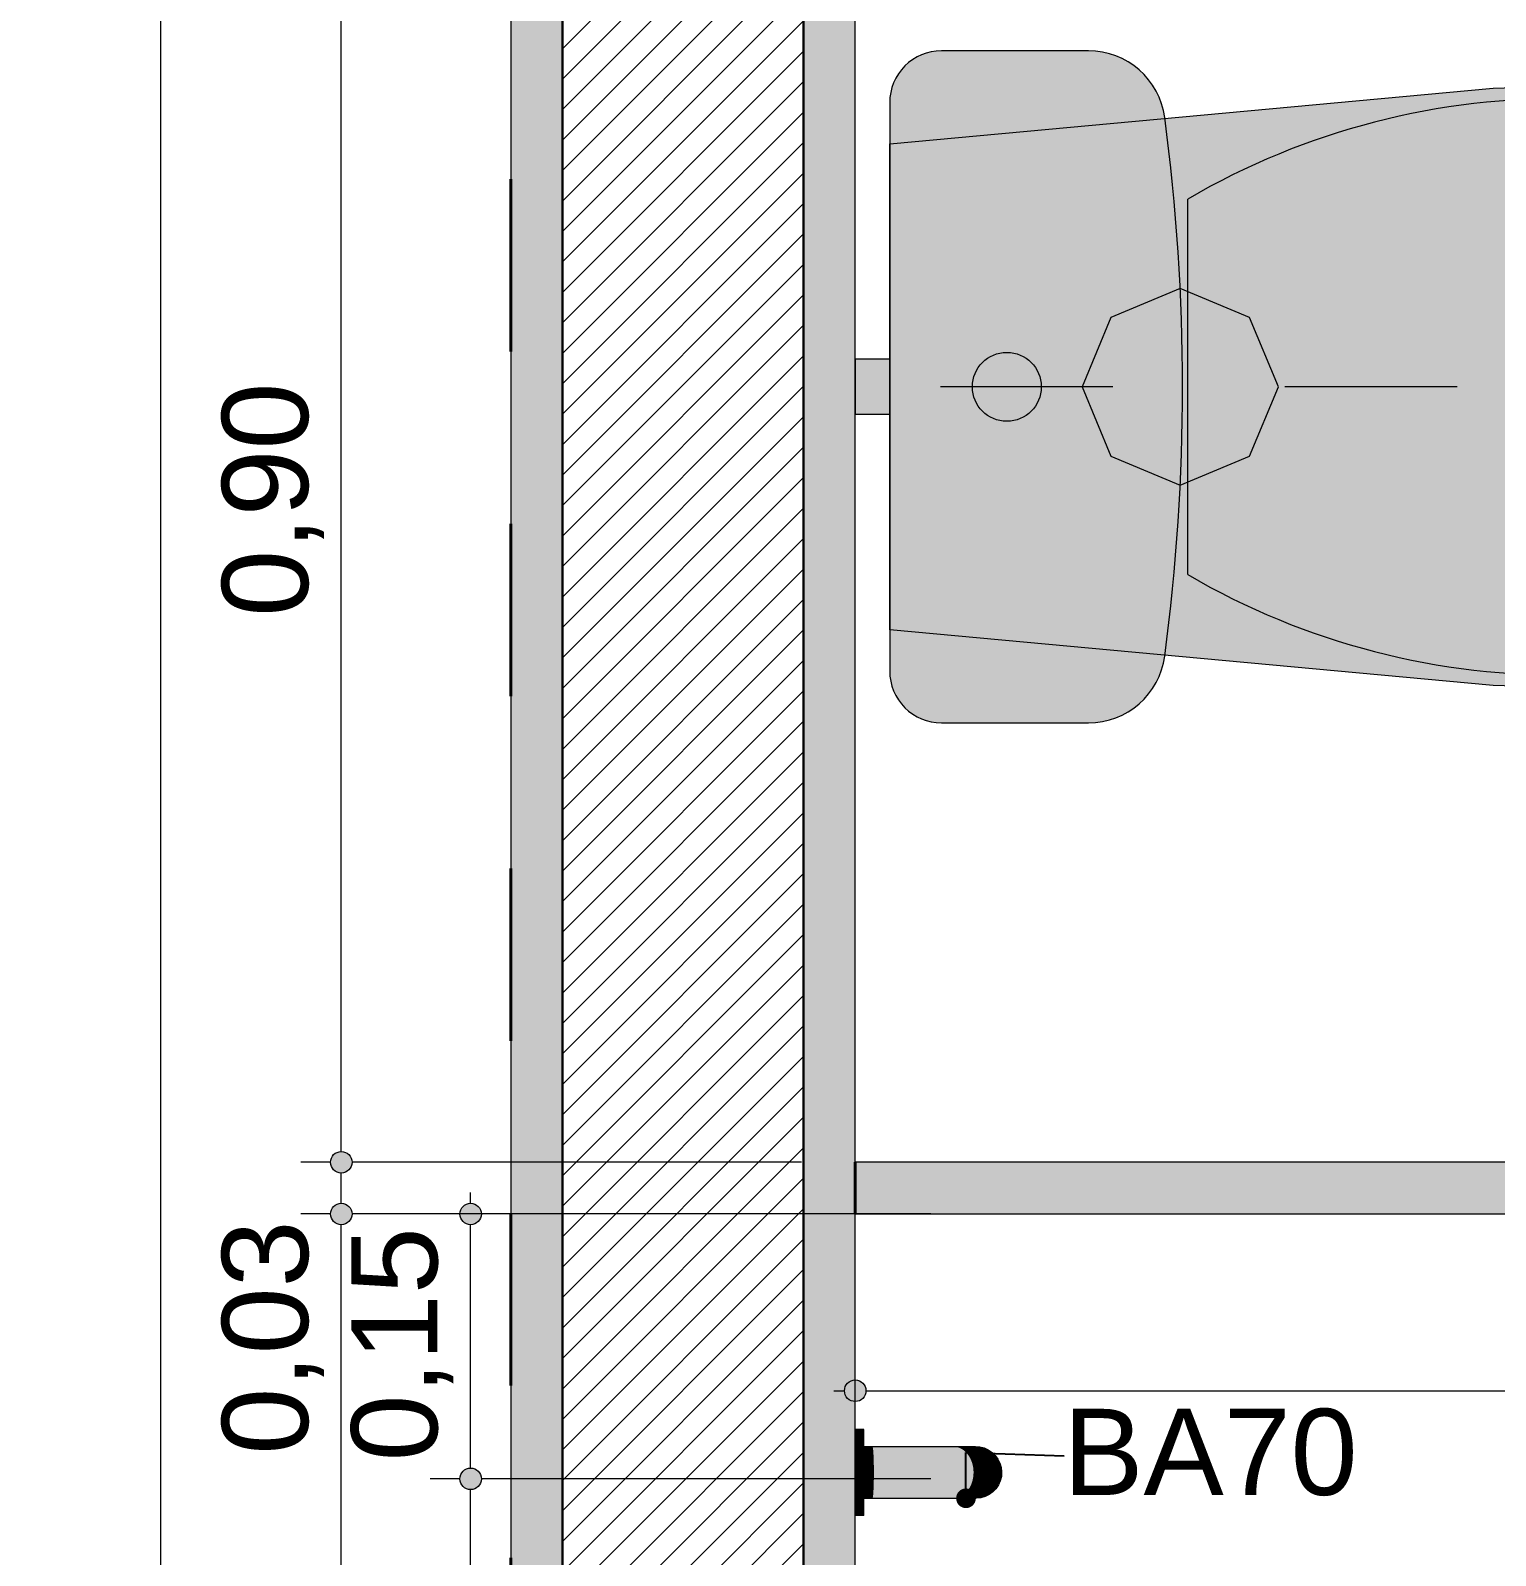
# Model space of a CAD drawing. Header units: metres. Extents: x -1.8 to 75.3, y -2 to 2.8.
# Drawn here: x 20.916 to 21.767, y -0.926 to -0.041 of the extents above; entities that cross this region are included whole.
import ezdxf

# ---------------------------------------------------------------- set-up
doc = ezdxf.new("R2010")
doc.units = ezdxf.units.M
doc.header["$MEASUREMENT"] = 0
doc.linetypes.add('Dashed', pattern=[0.035, 0.0225, -0.0125])
for name, color, linetype, lineweight in [('0_Caneta_No__1', 7, 'Continuous', 40), ('NOTAS-DETALHAMENTO.EXEC_Caneta_No__1', 7, 'Continuous', 40), ('NOTAS-DETALHAMENTO.EXEC_Caneta_No__241', 7, 'Continuous', 13), ('PAREDE CONSTRUIR_Caneta_No__241', 7, 'Continuous', 13), ('PAREDE CONSTRUIR_Caneta_No__3', 7, 'Continuous', 30), ('PAREDE CONSTRUIR_Caneta_No__91', 255, 'Continuous', 0), ('PAREDE.ARQ_Caneta_No__1', 7, 'Continuous', 40), ('PAREDE.ARQ_Caneta_No__241', 7, 'Continuous', 13)]:
    doc.layers.add(name, color=color, linetype=linetype, lineweight=lineweight)
for name, color, linetype, lineweight, true_color in [('0_Caneta_No__25', 7, 'Continuous', 13, 0x982312), ('EIXO HIDRÁULICO - Executivo.EXEC_Caneta_No__167', 7, 'Continuous', 0, 0x0035d5), ('LOUCAS-METAIS.ARQ_Caneta_No__13', 7, 'Continuous', 0, 0xaaaaaa), ('LOUCAS-METAIS.ARQ_Caneta_No__18', 7, 'Continuous', 0, 0xdfdfdf), ('LOUCAS-METAIS.ARQ_Caneta_No__96', 7, 'Continuous', 0, 0xb6b6b6), ('PAREDE.ARQ_Caneta_No__97', 7, 'Continuous', 13, 0x6b6b6b)]:
    doc.layers.add(name, color=color, linetype=linetype, lineweight=lineweight, true_color=true_color)
doc.styles.add('GENERATED_STYLE_1', font='arial.ttf')
doc.dimstyles.new('GENERATED_STYLE__2', dxfattribs={"dimtxt": 0.05, "dimasz": 0.02375, "dimexe": 0.18, "dimexo": 0.267183, "dimgap": 0, "dimtad": 1, "dimzin": 0, "dimdsep": 46, "dimtxsty": 'GENERATED_STYLE_1', "dimblk": 'ARROWHEAD_11', "dimblk1": 'ARROWHEAD_11', "dimblk2": 'ARROWHEAD_11', "dimcen": 0.09, "dimclrd": 256, "dimclre": 256, "dimclrt": 256, "dimadec": 0, "dimazin": 0, "dimtfac": 1, "dimtdec": 4, "dimtmove": 0, "dimatfit": 3, "dimfxl": 0, "dimtolj": 1, "dimtzin": 0, "dimarcsym": 0})
doc.dimstyles.new('GENERATED_STYLE__3', dxfattribs={"dimtxt": 0.05, "dimasz": 0.02375, "dimexe": 0.18, "dimexo": 0.267183, "dimgap": 0, "dimtad": 1, "dimtih": 1, "dimtoh": 1, "dimzin": 0, "dimdsep": 46, "dimtxsty": 'GENERATED_STYLE_1', "dimblk": 'ARROWHEAD_11', "dimblk1": 'ARROWHEAD_11', "dimblk2": 'ARROWHEAD_11', "dimcen": 0.09, "dimclrd": 256, "dimclre": 256, "dimclrt": 256, "dimadec": 0, "dimazin": 0, "dimtfac": 1, "dimtdec": 4, "dimtmove": 0, "dimatfit": 3, "dimfxl": 0, "dimtolj": 1, "dimtzin": 0, "dimarcsym": 0})
doc.dimstyles.new('GENERATED_STYLE__4', dxfattribs={"dimtxt": 0.18, "dimasz": 0.0228, "dimexe": 0.18, "dimexo": 0.0625, "dimgap": 0, "dimtad": 0, "dimtih": 1, "dimtoh": 1, "dimdec": 4, "dimzin": 0, "dimdsep": 46, "dimcen": 0.09, "dimadec": 0, "dimazin": 0, "dimtfac": 1, "dimtdec": 4, "dimtmove": 0, "dimatfit": 3, "dimldrblk": 'ARROWHEAD_11', "dimfxl": 0, "dimtolj": 1, "dimtzin": 0, "dimarcsym": 0})

# ---------------------------------------------------------------- blocks, each defined once
blk = doc.blocks.new('*D101', base_point=(22.77008, 0.22054))
at = {"layer": '0_Caneta_No__25', "linetype": 'Continuous', "lineweight": 13, "true_color": 0x982312}
for points in [[(21.09046, -0.72792), (21.09093, -0.73031), (21.09229, -0.73234), (21.09431, -0.7337), (21.09671, -0.73417), (21.0991, -0.7337), (21.10112, -0.73234), (21.10248, -0.73031), (21.10296, -0.72792), (21.10248, -0.72553), (21.10112, -0.7235), (21.0991, -0.72215), (21.09671, -0.72167), (21.09431, -0.72215), (21.09229, -0.7235), (21.09093, -0.72553)], [(21.09046, -1.63149), (21.09093, -1.63389), (21.09229, -1.63591), (21.09431, -1.63727), (21.09671, -1.63774), (21.0991, -1.63727), (21.10112, -1.63591), (21.10248, -1.63389), (21.10296, -1.63149), (21.10248, -1.6291), (21.10112, -1.62707), (21.0991, -1.62572), (21.09671, -1.62524), (21.09431, -1.62572), (21.09229, -1.62707), (21.09093, -1.6291)]]:
    blk.add_hatch(color=24, dxfattribs=at).paths.add_polyline_path(points)
at = {"layer": '0_Caneta_No__25', "color": 24, "linetype": 'Continuous', "lineweight": 13, "true_color": 0x982312}
for p, q in [((21.09046, -0.72792), (21.07327, -0.72792)), ((21.09671, -1.62524), (21.09671, -0.73417)), ((21.36389, -0.72792), (21.10296, -0.72792)), ((21.09046, -1.63149), (21.07327, -1.63149)), ((21.36389, -1.63149), (21.10296, -1.63149)), ((21.09671, -1.64399), (21.09671, -1.63774))]:
    blk.add_line(p, q, dxfattribs=at)
for centre in [(21.09671, -0.72792), (21.09671, -1.63149)]:
    blk.add_circle(centre, 0.00625, dxfattribs=at)
at = {"layer": '0_Caneta_No__25', "color": 24, "lineweight": 13, "true_color": 0x982312, "char_height": 0.05, "attachment_point": 7, "rotation": 90, "style": 'GENERATED_STYLE_1'}
for s, insert in [('\\A1;{\\pql;\\fArial|b0|i0|c0|p0;\\W1.000000;0,03}', (21.08671, -0.86763)), ('\\A1;{\\pql;\\fArial|b0|i0|c0|p0;\\W1.000000;0,90}', (21.08671, -1.31317))]:
    blk.add_mtext(s, dxfattribs=dict(at, insert=insert))
blk = doc.blocks.new('ARROWHEAD_11')
at = {"color": 0, "linetype": 'Continuous', "lineweight": 0}
blk.add_line((0, 0), (-1, 0), dxfattribs=at)
at = {"color": 0, "linetype": 'Continuous', "lineweight": 0, "const_width": 0.25, "flags": 128}
blk.add_lwpolyline([(-0.125, 0, 1), (0.125, 0, 1)], format="xyb", close=True, dxfattribs=at)
blk = doc.blocks.new('*D102', base_point=(22.77008, 0.22054))
at = {"layer": '0_Caneta_No__25', "linetype": 'Continuous', "lineweight": 13, "true_color": 0x982312}
for points in [[(21.09046, -0.69792), (21.09093, -0.70031), (21.09229, -0.70234), (21.09431, -0.7037), (21.09671, -0.70417), (21.0991, -0.7037), (21.10112, -0.70234), (21.10248, -0.70031), (21.10296, -0.69792), (21.10248, -0.69553), (21.10112, -0.6935), (21.0991, -0.69215), (21.09671, -0.69167), (21.09431, -0.69215), (21.09229, -0.6935), (21.09093, -0.69553)], [(21.09046, -0.72792), (21.09093, -0.73031), (21.09229, -0.73234), (21.09431, -0.7337), (21.09671, -0.73417), (21.0991, -0.7337), (21.10112, -0.73234), (21.10248, -0.73031), (21.10296, -0.72792), (21.10248, -0.72553), (21.10112, -0.7235), (21.0991, -0.72215), (21.09671, -0.72167), (21.09431, -0.72215), (21.09229, -0.7235), (21.09093, -0.72553)]]:
    blk.add_hatch(color=24, dxfattribs=at).paths.add_polyline_path(points)
at = {"layer": '0_Caneta_No__25', "color": 24, "linetype": 'Continuous', "lineweight": 13, "true_color": 0x982312}
for p, q in [((21.09046, -0.69792), (21.07327, -0.69792)), ((21.36389, -0.69792), (21.10296, -0.69792)), ((21.09671, -0.72167), (21.09671, -0.70417)), ((21.09046, -0.72792), (21.07327, -0.72792)), ((21.36389, -0.72792), (21.10296, -0.72792))]:
    blk.add_line(p, q, dxfattribs=at)
for centre in [(21.09671, -0.69792), (21.09671, -0.72792)]:
    blk.add_circle(centre, 0.00625, dxfattribs=at)
blk = doc.blocks.new('*D103', base_point=(22.77008, 0.22054))
at = {"layer": '0_Caneta_No__25', "linetype": 'Continuous', "lineweight": 13, "true_color": 0x982312}
for points in [[(21.09046, 0.20208), (21.09093, 0.19969), (21.09229, 0.19766), (21.09431, 0.1963), (21.09671, 0.19583), (21.0991, 0.1963), (21.10112, 0.19766), (21.10248, 0.19969), (21.10296, 0.20208), (21.10248, 0.20447), (21.10112, 0.2065), (21.0991, 0.20785), (21.09671, 0.20833), (21.09431, 0.20785), (21.09229, 0.2065), (21.09093, 0.20447)], [(21.09046, -0.69792), (21.09093, -0.70031), (21.09229, -0.70234), (21.09431, -0.7037), (21.09671, -0.70417), (21.0991, -0.7037), (21.10112, -0.70234), (21.10248, -0.70031), (21.10296, -0.69792), (21.10248, -0.69553), (21.10112, -0.6935), (21.0991, -0.69215), (21.09671, -0.69167), (21.09431, -0.69215), (21.09229, -0.6935), (21.09093, -0.69553)]]:
    blk.add_hatch(color=24, dxfattribs=at).paths.add_polyline_path(points)
at = {"layer": '0_Caneta_No__25', "color": 24, "linetype": 'Continuous', "lineweight": 13, "true_color": 0x982312}
for p, q in [((21.09046, 0.20208), (21.07327, 0.20208)), ((21.09671, -0.69167), (21.09671, 0.19583)), ((21.36389, 0.20208), (21.10296, 0.20208)), ((21.09046, -0.69792), (21.07327, -0.69792)), ((21.36389, -0.69792), (21.10296, -0.69792))]:
    blk.add_line(p, q, dxfattribs=at)
for centre in [(21.09671, 0.20208), (21.09671, -0.69792)]:
    blk.add_circle(centre, 0.00625, dxfattribs=at)
at = {"layer": '0_Caneta_No__25', "color": 24, "lineweight": 13, "true_color": 0x982312, "char_height": 0.05, "attachment_point": 7, "rotation": 90, "style": 'GENERATED_STYLE_1'}
for s, insert in [('\\A1;{\\pql;\\fArial|b0|i0|c0|p0;\\W1.000000;0,03}', (21.08671, 0.06237)), ('\\A1;{\\pql;\\fArial|b0|i0|c0|p0;\\W1.000000;0,90}', (21.08671, -0.38138))]:
    blk.add_mtext(s, dxfattribs=dict(at, insert=insert))
blk = doc.blocks.new('*D108', base_point=(22.77008, 0.22054))
at = {"layer": '0_Caneta_No__25', "linetype": 'Continuous', "lineweight": 13, "true_color": 0x982312}
for points in [[(20.98567, 2.07257), (20.98614, 2.07017), (20.9875, 2.06815), (20.98953, 2.06679), (20.99192, 2.06632), (20.99431, 2.06679), (20.99634, 2.06815), (20.99769, 2.07017), (20.99817, 2.07257), (20.99769, 2.07496), (20.99634, 2.07699), (20.99431, 2.07834), (20.99192, 2.07882), (20.98953, 2.07834), (20.9875, 2.07699), (20.98614, 2.07496)], [(20.98567, -1.63149), (20.98614, -1.63389), (20.9875, -1.63591), (20.98953, -1.63727), (20.99192, -1.63774), (20.99431, -1.63727), (20.99634, -1.63591), (20.99769, -1.63389), (20.99817, -1.63149), (20.99769, -1.6291), (20.99634, -1.62707), (20.99431, -1.62572), (20.99192, -1.62524), (20.98953, -1.62572), (20.9875, -1.62707), (20.98614, -1.6291)]]:
    blk.add_hatch(color=24, dxfattribs=at).paths.add_polyline_path(points)
at = {"layer": '0_Caneta_No__25', "color": 24, "linetype": 'Continuous', "lineweight": 13, "true_color": 0x982312}
for p, q in [((20.99192, 2.07882), (20.99192, 2.08507)), ((20.98567, 2.07257), (20.96848, 2.07257)), ((21.2591, 2.07257), (20.99817, 2.07257)), ((20.99192, -1.62524), (20.99192, 2.06632)), ((20.98567, -1.63149), (20.96848, -1.63149)), ((21.2591, -1.63149), (20.99817, -1.63149)), ((20.99192, -1.64399), (20.99192, -1.63774))]:
    blk.add_line(p, q, dxfattribs=at)
for centre in [(20.99192, 2.07257), (20.99192, -1.63149)]:
    blk.add_circle(centre, 0.00625, dxfattribs=at)
at = {"layer": '0_Caneta_No__25', "color": 24, "lineweight": 13, "true_color": 0x982312, "insert": (20.98192, 0.15381), "char_height": 0.05, "attachment_point": 7, "rotation": 90, "style": 'GENERATED_STYLE_1'}
blk.add_mtext('\\A1;{\\pql;\\fArial|b0|i0|c0|p0;\\W1.000000;3,70}', dxfattribs=at)
blk = doc.blocks.new('*D117', base_point=(22.77008, 0.22054))
at = {"layer": '0_Caneta_No__25', "linetype": 'Continuous', "lineweight": 13, "true_color": 0x982312}
for points in [[(21.3888, -0.83053), (21.38928, -0.83292), (21.39063, -0.83495), (21.39266, -0.8363), (21.39505, -0.83678), (21.39744, -0.8363), (21.39947, -0.83495), (21.40082, -0.83292), (21.4013, -0.83053), (21.40082, -0.82814), (21.39947, -0.82611), (21.39744, -0.82475), (21.39505, -0.82428), (21.39266, -0.82475), (21.39063, -0.82611), (21.38928, -0.82814)], [(22.6388, -0.83053), (22.63928, -0.83292), (22.64063, -0.83495), (22.64266, -0.8363), (22.64505, -0.83678), (22.64744, -0.8363), (22.64947, -0.83495), (22.65082, -0.83292), (22.6513, -0.83053), (22.65082, -0.82814), (22.64947, -0.82611), (22.64744, -0.82475), (22.64505, -0.82428), (22.64266, -0.82475), (22.64063, -0.82611), (22.63928, -0.82814)]]:
    blk.add_hatch(color=24, dxfattribs=at).paths.add_polyline_path(points)
at = {"layer": '0_Caneta_No__25', "color": 24, "linetype": 'Continuous', "lineweight": 13, "true_color": 0x982312}
for p, q in [((21.39505, -0.82428), (21.39505, -0.56335)), ((22.64505, -0.82428), (22.64505, -0.56335)), ((21.38255, -0.83053), (21.3888, -0.83053)), ((21.4013, -0.83053), (22.6388, -0.83053)), ((22.6513, -0.83053), (22.65755, -0.83053)), ((21.39505, -0.85397), (21.39505, -0.83678)), ((22.64505, -0.85397), (22.64505, -0.83678))]:
    blk.add_line(p, q, dxfattribs=at)
for centre in [(21.39505, -0.83053), (22.64505, -0.83053)]:
    blk.add_circle(centre, 0.00625, dxfattribs=at)
at = {"layer": '0_Caneta_No__25', "color": 24, "lineweight": 13, "true_color": 0x982312, "insert": (21.95332, -0.82053), "char_height": 0.05, "attachment_point": 7, "style": 'GENERATED_STYLE_1'}
blk.add_mtext('\\A1;{\\pql;\\fArial|b0|i0|c0|p0;\\W1.000000;1,25}', dxfattribs=at)
blk = doc.blocks.new('*D119', base_point=(22.77008, 0.22054))
at = {"layer": '0_Caneta_No__25', "linetype": 'Continuous', "lineweight": 13, "true_color": 0x982312}
for points in [[(21.16554, -0.88165), (21.16602, -0.88404), (21.16737, -0.88607), (21.1694, -0.88742), (21.17179, -0.8879), (21.17418, -0.88742), (21.17621, -0.88607), (21.17757, -0.88404), (21.17804, -0.88165), (21.17757, -0.87926), (21.17621, -0.87723), (21.17418, -0.87587), (21.17179, -0.8754), (21.1694, -0.87587), (21.16737, -0.87723), (21.16602, -0.87926)], [(21.16554, -1.47766), (21.16602, -1.48005), (21.16737, -1.48208), (21.1694, -1.48343), (21.17179, -1.48391), (21.17418, -1.48343), (21.17621, -1.48208), (21.17757, -1.48005), (21.17804, -1.47766), (21.17757, -1.47527), (21.17621, -1.47324), (21.17418, -1.47189), (21.17179, -1.47141), (21.1694, -1.47189), (21.16737, -1.47324), (21.16602, -1.47527)]]:
    blk.add_hatch(color=24, dxfattribs=at).paths.add_polyline_path(points)
at = {"layer": '0_Caneta_No__25', "color": 24, "linetype": 'Continuous', "lineweight": 13, "true_color": 0x982312}
for p, q in [((21.16554, -0.88165), (21.14835, -0.88165)), ((21.43897, -0.88165), (21.17804, -0.88165)), ((21.17179, -1.47141), (21.17179, -0.8879)), ((21.16554, -1.47766), (21.14835, -1.47766)), ((21.43897, -1.47766), (21.17804, -1.47766))]:
    blk.add_line(p, q, dxfattribs=at)
for centre in [(21.17179, -0.88165), (21.17179, -1.47766)]:
    blk.add_circle(centre, 0.00625, dxfattribs=at)
at = {"layer": '0_Caneta_No__25', "color": 24, "lineweight": 13, "true_color": 0x982312, "insert": (21.16179, -1.24638), "char_height": 0.05, "attachment_point": 7, "rotation": 90, "style": 'GENERATED_STYLE_1'}
blk.add_mtext('\\A1;{\\pql;\\fArial|b0|i0|c0|p0;\\W1.000000;0,60}', dxfattribs=at)
blk = doc.blocks.new('*D120', base_point=(22.77008, 0.22054))
at = {"layer": '0_Caneta_No__25', "linetype": 'Continuous', "lineweight": 13, "true_color": 0x982312}
for points in [[(21.16554, -0.72792), (21.16602, -0.73031), (21.16737, -0.73234), (21.1694, -0.7337), (21.17179, -0.73417), (21.17418, -0.7337), (21.17621, -0.73234), (21.17757, -0.73031), (21.17804, -0.72792), (21.17757, -0.72553), (21.17621, -0.7235), (21.17418, -0.72215), (21.17179, -0.72167), (21.1694, -0.72215), (21.16737, -0.7235), (21.16602, -0.72553)], [(21.16554, -0.88165), (21.16602, -0.88404), (21.16737, -0.88607), (21.1694, -0.88742), (21.17179, -0.8879), (21.17418, -0.88742), (21.17621, -0.88607), (21.17757, -0.88404), (21.17804, -0.88165), (21.17757, -0.87926), (21.17621, -0.87723), (21.17418, -0.87587), (21.17179, -0.8754), (21.1694, -0.87587), (21.16737, -0.87723), (21.16602, -0.87926)]]:
    blk.add_hatch(color=24, dxfattribs=at).paths.add_polyline_path(points)
at = {"layer": '0_Caneta_No__25', "color": 24, "linetype": 'Continuous', "lineweight": 13, "true_color": 0x982312}
for p, q in [((21.17179, -0.72167), (21.17179, -0.71542)), ((21.16554, -0.72792), (21.14835, -0.72792)), ((21.17179, -0.8754), (21.17179, -0.73417)), ((21.43897, -0.72792), (21.17804, -0.72792)), ((21.16554, -0.88165), (21.14835, -0.88165)), ((21.43897, -0.88165), (21.17804, -0.88165))]:
    blk.add_line(p, q, dxfattribs=at)
for centre in [(21.17179, -0.72792), (21.17179, -0.88165)]:
    blk.add_circle(centre, 0.00625, dxfattribs=at)
at = {"layer": '0_Caneta_No__25', "color": 24, "lineweight": 13, "true_color": 0x982312, "insert": (21.16179, -0.87152), "char_height": 0.05, "attachment_point": 7, "rotation": 90, "style": 'GENERATED_STYLE_1'}
blk.add_mtext('\\A1;{\\pql;\\fArial|b0|i0|c0|p0;\\W1.000000;0,15}', dxfattribs=at)

msp = doc.modelspace()

# ---------------------------------------------------------------- hatches: boundary and pattern name
at = {"layer": 'LOUCAS-METAIS.ARQ_Caneta_No__18', "linetype": 'Continuous', "lineweight": 0, "true_color": 0xdfdfdf}
for points in [[(21.41505, -0.41292, 0.414214), (21.44505, -0.44292), (21.53042, -0.44292, 0.375967), (21.5747, -0.40415, 0.066259), (21.5747, -0.0917, 0.375967), (21.53043, -0.05292), (21.44505, -0.05292, 0.414214), (21.41505, -0.08292)], [(21.86848, -0.0785), (21.81713, -0.07301), (21.76544, -0.07458), (21.41505, -0.10695), (21.41505, -0.3889), (21.76543, -0.42127), (21.81713, -0.42284), (21.86848, -0.41735), (21.91822, -0.40494), (21.96516, -0.38592), (22.00236, -0.36032), (22.03088, -0.32728), (22.04883, -0.28897), (22.05505, -0.24792), (22.04884, -0.20688), (22.03088, -0.16857), (22.00236, -0.13552), (21.96516, -0.10993), (21.91822, -0.09091)], [(21.41505, -0.23192), (21.39505, -0.23192), (21.39505, -0.23661), (21.41505, -0.23661)], [(21.41505, -0.23661), (21.39505, -0.23661), (21.39505, -0.24792), (21.41505, -0.24792)], [(21.41505, -0.24792), (21.39505, -0.24792), (21.39505, -0.25924), (21.41505, -0.25924)], [(21.41505, -0.25924), (21.39505, -0.25924), (21.39505, -0.26392), (21.41505, -0.26392)], [(21.39505, -0.85355), (21.40005, -0.85355), (21.40005, -0.85299), (21.39505, -0.85299)], [(21.40005, -0.85627), (21.40005, -0.85355), (21.39505, -0.85355), (21.39505, -0.85627)], [(21.40005, -0.86092), (21.40005, -0.85627), (21.39505, -0.85627), (21.39505, -0.86092)], [(21.39505, -0.86708), (21.40005, -0.86708), (21.40005, -0.86092), (21.39505, -0.86092)], [(21.40005, -0.8742), (21.40005, -0.86708), (21.39505, -0.86708), (21.39505, -0.8742)], [(21.40005, -0.86292), (21.40005, -0.86311), (21.40518, -0.86311), (21.40504, -0.86292)], [(21.40005, -0.86374), (21.40533, -0.86374), (21.40518, -0.86311), (21.40005, -0.86311)], [(21.40005, -0.8648), (21.40546, -0.8648), (21.40533, -0.86374), (21.40005, -0.86374)], [(21.40005, -0.86627), (21.40558, -0.86627), (21.40546, -0.8648), (21.40005, -0.8648)], [(21.40005, -0.86808), (21.40569, -0.86808), (21.40558, -0.86627), (21.40005, -0.86627)], [(21.40518, -0.86311), (21.41893, -0.86311), (21.41834, -0.86292), (21.40504, -0.86292)], [(21.40533, -0.86374), (21.4195, -0.86374), (21.41893, -0.86311), (21.40518, -0.86311)], [(21.40533, -0.86374), (21.40546, -0.8648), (21.42003, -0.8648), (21.4195, -0.86374)], [(21.40546, -0.8648), (21.40558, -0.86627), (21.42052, -0.86627), (21.42003, -0.8648)], [(21.40569, -0.86808), (21.42094, -0.86808), (21.42052, -0.86627), (21.40558, -0.86627)], [(21.41834, -0.86292), (21.41893, -0.86311), (21.43211, -0.86311), (21.43097, -0.86292)], [(21.4195, -0.86374), (21.43322, -0.86374), (21.43211, -0.86311), (21.41893, -0.86311)], [(21.42003, -0.8648), (21.43426, -0.8648), (21.43322, -0.86374), (21.4195, -0.86374)], [(21.42052, -0.86627), (21.43521, -0.86627), (21.43426, -0.8648), (21.42003, -0.8648)], [(21.42094, -0.86808), (21.43603, -0.86808), (21.43521, -0.86627), (21.42052, -0.86627)], [(21.43211, -0.86311), (21.44393, -0.86311), (21.4423, -0.86292), (21.43097, -0.86292)], [(21.44552, -0.86374), (21.44393, -0.86311), (21.43211, -0.86311), (21.43322, -0.86374)], [(21.43322, -0.86374), (21.43426, -0.8648), (21.44702, -0.8648), (21.44552, -0.86374)], [(21.43521, -0.86627), (21.44838, -0.86627), (21.44702, -0.8648), (21.43426, -0.8648)], [(21.43603, -0.86808), (21.44956, -0.86808), (21.44838, -0.86627), (21.43521, -0.86627)], [(21.4423, -0.86292), (21.44393, -0.86311), (21.45381, -0.86311), (21.45176, -0.86292)], [(21.44552, -0.86374), (21.4558, -0.86374), (21.45381, -0.86311), (21.44393, -0.86311)], [(21.45768, -0.8648), (21.4558, -0.86374), (21.44552, -0.86374), (21.44702, -0.8648)], [(21.44838, -0.86627), (21.45939, -0.86627), (21.45768, -0.8648), (21.44702, -0.8648)], [(21.46087, -0.86808), (21.45939, -0.86627), (21.44838, -0.86627), (21.44956, -0.86808)], [(21.45176, -0.86292), (21.45381, -0.86311), (21.46124, -0.86311), (21.45887, -0.86292)], [(21.4558, -0.86374), (21.46354, -0.86374), (21.46124, -0.86311), (21.45381, -0.86311)], [(21.45768, -0.8648), (21.4657, -0.8648), (21.46354, -0.86374), (21.4558, -0.86374)], [(21.46767, -0.86627), (21.4657, -0.8648), (21.45768, -0.8648), (21.45939, -0.86627)], [(21.46124, -0.86311), (21.46585, -0.86311), (21.46329, -0.86292), (21.45887, -0.86292)], [(21.46087, -0.86808), (21.46937, -0.86808), (21.46767, -0.86627), (21.45939, -0.86627)], [(21.46354, -0.86374), (21.46834, -0.86374), (21.46585, -0.86311), (21.46124, -0.86311)], [(21.46329, -0.86292), (21.46585, -0.86311), (21.4674, -0.86311), (21.46479, -0.86292)], [(21.4657, -0.8648), (21.47068, -0.8648), (21.46834, -0.86374), (21.46354, -0.86374)], [(21.47281, -0.86627), (21.47068, -0.8648), (21.4657, -0.8648), (21.46767, -0.86627)], [(21.46994, -0.86374), (21.4674, -0.86311), (21.46585, -0.86311), (21.46834, -0.86374)], [(21.46937, -0.86808), (21.47465, -0.86808), (21.47281, -0.86627), (21.46767, -0.86627)], [(21.46834, -0.86374), (21.47068, -0.8648), (21.47232, -0.8648), (21.46994, -0.86374)], [(21.47068, -0.8648), (21.47281, -0.86627), (21.47449, -0.86627), (21.47232, -0.8648)], [(21.47637, -0.86808), (21.47449, -0.86627), (21.47281, -0.86627), (21.47465, -0.86808)], [(21.39505, -0.88165), (21.40005, -0.88165), (21.40005, -0.8742), (21.39505, -0.8742)], [(21.40005, -0.8702), (21.40577, -0.8702), (21.40569, -0.86808), (21.40005, -0.86808)], [(21.40005, -0.87255), (21.40584, -0.87255), (21.40577, -0.8702), (21.40005, -0.8702)], [(21.40588, -0.87506), (21.40584, -0.87255), (21.40005, -0.87255), (21.40005, -0.87506)], [(21.40005, -0.87766), (21.40589, -0.87766), (21.40588, -0.87506), (21.40005, -0.87506)], [(21.40569, -0.86808), (21.40577, -0.8702), (21.42128, -0.8702), (21.42094, -0.86808)], [(21.40577, -0.8702), (21.40584, -0.87255), (21.42154, -0.87255), (21.42128, -0.8702)], [(21.4217, -0.87506), (21.42154, -0.87255), (21.40584, -0.87255), (21.40588, -0.87506)], [(21.40588, -0.87506), (21.40589, -0.87766), (21.42176, -0.87766), (21.4217, -0.87506)], [(21.42094, -0.86808), (21.42128, -0.8702), (21.4367, -0.8702), (21.43603, -0.86808)], [(21.42128, -0.8702), (21.42154, -0.87255), (21.4372, -0.87255), (21.4367, -0.8702)], [(21.43751, -0.87506), (21.4372, -0.87255), (21.42154, -0.87255), (21.4217, -0.87506)], [(21.4217, -0.87506), (21.42176, -0.87766), (21.43763, -0.87766), (21.43751, -0.87506)], [(21.4367, -0.8702), (21.45053, -0.8702), (21.44956, -0.86808), (21.43603, -0.86808)], [(21.4372, -0.87255), (21.45125, -0.87255), (21.45053, -0.8702), (21.4367, -0.8702)], [(21.43751, -0.87506), (21.4517, -0.87506), (21.45125, -0.87255), (21.4372, -0.87255)], [(21.43763, -0.87766), (21.45187, -0.87766), (21.4517, -0.87506), (21.43751, -0.87506)], [(21.45053, -0.8702), (21.46208, -0.8702), (21.46087, -0.86808), (21.44956, -0.86808)], [(21.45125, -0.87255), (21.46298, -0.87255), (21.46208, -0.8702), (21.45053, -0.8702)], [(21.4517, -0.87506), (21.46355, -0.87506), (21.46298, -0.87255), (21.45125, -0.87255)], [(21.46376, -0.87766), (21.46355, -0.87506), (21.4517, -0.87506), (21.45187, -0.87766)], [(21.47077, -0.8702), (21.46937, -0.86808), (21.46087, -0.86808), (21.46208, -0.8702)], [(21.46298, -0.87255), (21.47181, -0.87255), (21.47077, -0.8702), (21.46208, -0.8702)], [(21.46355, -0.87506), (21.47246, -0.87506), (21.47181, -0.87255), (21.46298, -0.87255)], [(21.46376, -0.87766), (21.47271, -0.87766), (21.47246, -0.87506), (21.46355, -0.87506)], [(21.47616, -0.8702), (21.47465, -0.86808), (21.46937, -0.86808), (21.47077, -0.8702)], [(21.47729, -0.87255), (21.47616, -0.8702), (21.47077, -0.8702), (21.47181, -0.87255)], [(21.47246, -0.87506), (21.47799, -0.87506), (21.47729, -0.87255), (21.47181, -0.87255)], [(21.47271, -0.87766), (21.47826, -0.87766), (21.47799, -0.87506), (21.47246, -0.87506)], [(21.47465, -0.86808), (21.47616, -0.8702), (21.47791, -0.8702), (21.47637, -0.86808)], [(21.47616, -0.8702), (21.47729, -0.87255), (21.47906, -0.87255), (21.47791, -0.8702)], [(21.47799, -0.87506), (21.47978, -0.87506), (21.47906, -0.87255), (21.47729, -0.87255)], [(21.47799, -0.87506), (21.47826, -0.87766), (21.48005, -0.87766), (21.47978, -0.87506)], [(21.40005, -0.88877), (21.40005, -0.88165), (21.39505, -0.88165), (21.39505, -0.88877)], [(21.40005, -0.88027), (21.40588, -0.88027), (21.40589, -0.87766), (21.40005, -0.87766)], [(21.40005, -0.88281), (21.40585, -0.88281), (21.40588, -0.88027), (21.40005, -0.88027)], [(21.40005, -0.88519), (21.40579, -0.88519), (21.40585, -0.88281), (21.40005, -0.88281)], [(21.40585, -0.88281), (21.40579, -0.88519), (21.42134, -0.88519), (21.42158, -0.88281)], [(21.40588, -0.88027), (21.40585, -0.88281), (21.42158, -0.88281), (21.42172, -0.88027)], [(21.40589, -0.87766), (21.40588, -0.88027), (21.42172, -0.88027), (21.42176, -0.87766)], [(21.42158, -0.88281), (21.42134, -0.88519), (21.43681, -0.88519), (21.43728, -0.88281)], [(21.42172, -0.88027), (21.42158, -0.88281), (21.43728, -0.88281), (21.43755, -0.88027)], [(21.42176, -0.87766), (21.42172, -0.88027), (21.43755, -0.88027), (21.43763, -0.87766)], [(21.43681, -0.88519), (21.45069, -0.88519), (21.45136, -0.88281), (21.43728, -0.88281)], [(21.45136, -0.88281), (21.45176, -0.88027), (21.43755, -0.88027), (21.43728, -0.88281)], [(21.43755, -0.88027), (21.45176, -0.88027), (21.45187, -0.87766), (21.43763, -0.87766)], [(21.45069, -0.88519), (21.46228, -0.88519), (21.46312, -0.88281), (21.45136, -0.88281)], [(21.45136, -0.88281), (21.46312, -0.88281), (21.46362, -0.88027), (21.45176, -0.88027)], [(21.46362, -0.88027), (21.46376, -0.87766), (21.45187, -0.87766), (21.45176, -0.88027)], [(21.471, -0.88519), (21.47197, -0.88281), (21.46312, -0.88281), (21.46228, -0.88519)], [(21.47197, -0.88281), (21.47254, -0.88027), (21.46362, -0.88027), (21.46312, -0.88281)], [(21.47254, -0.88027), (21.47271, -0.87766), (21.46376, -0.87766), (21.46362, -0.88027)], [(21.47642, -0.88519), (21.47746, -0.88281), (21.47197, -0.88281), (21.471, -0.88519)], [(21.47746, -0.88281), (21.47808, -0.88027), (21.47254, -0.88027), (21.47197, -0.88281)], [(21.47808, -0.88027), (21.47826, -0.87766), (21.47271, -0.87766), (21.47254, -0.88027)], [(21.47746, -0.88281), (21.47642, -0.88519), (21.47817, -0.88519), (21.47923, -0.88281)], [(21.47808, -0.88027), (21.47746, -0.88281), (21.47923, -0.88281), (21.47987, -0.88027)], [(21.47826, -0.87766), (21.47808, -0.88027), (21.47987, -0.88027), (21.48005, -0.87766)], [(21.39505, -0.89493), (21.40005, -0.89493), (21.40005, -0.88877), (21.39505, -0.88877)], [(21.40571, -0.88736), (21.40579, -0.88519), (21.40005, -0.88519), (21.40005, -0.88736)], [(21.40005, -0.88924), (21.4056, -0.88924), (21.40571, -0.88736), (21.40005, -0.88736)], [(21.40005, -0.89078), (21.40549, -0.89078), (21.4056, -0.88924), (21.40005, -0.88924)], [(21.40535, -0.89193), (21.40549, -0.89078), (21.40005, -0.89078), (21.40005, -0.89193)], [(21.40005, -0.89265), (21.40521, -0.89265), (21.40535, -0.89193), (21.40005, -0.89193)], [(21.40507, -0.89292), (21.40521, -0.89265), (21.40005, -0.89265), (21.40005, -0.89292)], [(21.40507, -0.89292), (21.41846, -0.89292), (21.41904, -0.89265), (21.40521, -0.89265)], [(21.40521, -0.89265), (21.41904, -0.89265), (21.41961, -0.89193), (21.40535, -0.89193)], [(21.41961, -0.89193), (21.42013, -0.89078), (21.40549, -0.89078), (21.40535, -0.89193)], [(21.4056, -0.88924), (21.40549, -0.89078), (21.42013, -0.89078), (21.42061, -0.88924)], [(21.40571, -0.88736), (21.4056, -0.88924), (21.42061, -0.88924), (21.42101, -0.88736)], [(21.40571, -0.88736), (21.42101, -0.88736), (21.42134, -0.88519), (21.40579, -0.88519)], [(21.41904, -0.89265), (21.41846, -0.89292), (21.4312, -0.89292), (21.43233, -0.89265)], [(21.41904, -0.89265), (21.43233, -0.89265), (21.43343, -0.89193), (21.41961, -0.89193)], [(21.41961, -0.89193), (21.43343, -0.89193), (21.43446, -0.89078), (21.42013, -0.89078)], [(21.42013, -0.89078), (21.43446, -0.89078), (21.43538, -0.88924), (21.42061, -0.88924)], [(21.42101, -0.88736), (21.42061, -0.88924), (21.43538, -0.88924), (21.43617, -0.88736)], [(21.43617, -0.88736), (21.43681, -0.88519), (21.42134, -0.88519), (21.42101, -0.88736)], [(21.44263, -0.89292), (21.44426, -0.89265), (21.43233, -0.89265), (21.4312, -0.89292)], [(21.43343, -0.89193), (21.43233, -0.89265), (21.44426, -0.89265), (21.44583, -0.89193)], [(21.44583, -0.89193), (21.44731, -0.89078), (21.43446, -0.89078), (21.43343, -0.89193)], [(21.43446, -0.89078), (21.44731, -0.89078), (21.44864, -0.88924), (21.43538, -0.88924)], [(21.43538, -0.88924), (21.44864, -0.88924), (21.44978, -0.88736), (21.43617, -0.88736)], [(21.43617, -0.88736), (21.44978, -0.88736), (21.45069, -0.88519), (21.43681, -0.88519)], [(21.44426, -0.89265), (21.44263, -0.89292), (21.45217, -0.89292), (21.45421, -0.89265)], [(21.44583, -0.89193), (21.44426, -0.89265), (21.45421, -0.89265), (21.45619, -0.89193)], [(21.44583, -0.89193), (21.45619, -0.89193), (21.45804, -0.89078), (21.44731, -0.89078)], [(21.44731, -0.89078), (21.45804, -0.89078), (21.4597, -0.88924), (21.44864, -0.88924)], [(21.4597, -0.88924), (21.46113, -0.88736), (21.44978, -0.88736), (21.44864, -0.88924)], [(21.44978, -0.88736), (21.46113, -0.88736), (21.46228, -0.88519), (21.45069, -0.88519)], [(21.45421, -0.89265), (21.45217, -0.89292), (21.45935, -0.89292), (21.4617, -0.89265)], [(21.45421, -0.89265), (21.4617, -0.89265), (21.46398, -0.89193), (21.45619, -0.89193)], [(21.45619, -0.89193), (21.46398, -0.89193), (21.46611, -0.89078), (21.45804, -0.89078)], [(21.46611, -0.89078), (21.46803, -0.88924), (21.4597, -0.88924), (21.45804, -0.89078)], [(21.4638, -0.89292), (21.46636, -0.89265), (21.4617, -0.89265), (21.45935, -0.89292)], [(21.4597, -0.88924), (21.46803, -0.88924), (21.46968, -0.88736), (21.46113, -0.88736)], [(21.46113, -0.88736), (21.46968, -0.88736), (21.471, -0.88519), (21.46228, -0.88519)], [(21.4617, -0.89265), (21.46636, -0.89265), (21.46882, -0.89193), (21.46398, -0.89193)], [(21.46636, -0.89265), (21.4638, -0.89292), (21.46531, -0.89292), (21.46791, -0.89265)], [(21.46398, -0.89193), (21.46882, -0.89193), (21.47113, -0.89078), (21.46611, -0.89078)], [(21.46611, -0.89078), (21.47113, -0.89078), (21.4732, -0.88924), (21.46803, -0.88924)], [(21.46882, -0.89193), (21.46636, -0.89265), (21.46791, -0.89265), (21.47043, -0.89193)], [(21.46803, -0.88924), (21.4732, -0.88924), (21.47498, -0.88736), (21.46968, -0.88736)], [(21.47043, -0.89193), (21.47278, -0.89078), (21.47113, -0.89078), (21.46882, -0.89193)], [(21.46968, -0.88736), (21.47498, -0.88736), (21.47642, -0.88519), (21.471, -0.88519)], [(21.4732, -0.88924), (21.47113, -0.89078), (21.47278, -0.89078), (21.47489, -0.88924)], [(21.47498, -0.88736), (21.4732, -0.88924), (21.47489, -0.88924), (21.47671, -0.88736)], [(21.47498, -0.88736), (21.47671, -0.88736), (21.47817, -0.88519), (21.47642, -0.88519)], [(21.40005, -0.89957), (21.40005, -0.89493), (21.39505, -0.89493), (21.39505, -0.89957)], [(21.40005, -0.9023), (21.40005, -0.89957), (21.39505, -0.89957), (21.39505, -0.9023)], [(21.39505, -0.90285), (21.40005, -0.90285), (21.40005, -0.9023), (21.39505, -0.9023)]]:
    msp.add_hatch(color=254, dxfattribs=at).paths.add_polyline_path(points)
at = {"layer": 'PAREDE CONSTRUIR_Caneta_No__241', "linetype": 'Continuous', "lineweight": 13}
h = msp.add_hatch(dxfattribs=at)
h.set_pattern_fill('common_brick_0006', style=0, pattern_type=2)
h.set_pattern_definition([(45, (22.770084, 0.220536), (-0.008838835, 0.008838835), [])])
h.paths.add_polyline_path([(21.36505, -1.66149), (21.36505, 2.10257), (21.22505, 2.10257), (21.22505, -1.66149)])
at = {"layer": 'PAREDE CONSTRUIR_Caneta_No__91', "linetype": 'Continuous', "lineweight": 0}
for points in [[(21.22505, 2.24257), (21.19505, 2.24257), (21.19505, -1.80149), (21.22505, -1.80149)], [(21.39505, -1.63149), (21.39505, 2.07257), (21.36505, 2.07257), (21.36505, -1.63149)]]:
    msp.add_hatch(color=255, dxfattribs=at).paths.add_polyline_path(points)
at = {"layer": 'PAREDE.ARQ_Caneta_No__97', "linetype": 'Continuous', "lineweight": 13, "true_color": 0x6b6b6b}
h = msp.add_hatch(dxfattribs=at)
h.set_pattern_fill('cut_stone_0006', color=251, style=0, pattern_type=2)
h.set_pattern_definition([(45, (22.770084, 0.245536), (-0.00795495, 0.00795495), [0, -0.0075, 0, -0.01125]), (110, (22.795084, 0.245536), (0.01057154, 0.00384773), [0, -0.0055, 0, -0.0095])])
h.paths.add_polyline_path([(22.65505, -0.69792), (21.39505, -0.69792), (21.39505, -0.72792), (22.65505, -0.72792)])

# ---------------------------------------------------------------- linework, layer by layer
at = {"layer": '0_Caneta_No__1', "color": 7, "linetype": 'Dashed', "lineweight": 40}
msp.add_lwpolyline([(21.19505, -1.83149), (24.34512, -1.83149), (24.34512, 2.27257), (21.19505, 2.27257)], close=True, dxfattribs=at)
at = {"layer": 'EIXO HIDRÁULICO - Executivo.EXEC_Caneta_No__167', "color": 162, "linetype": 'Dashed', "lineweight": 0, "true_color": 0x0035d5}
msp.add_line((22.3445, -0.24792), (21.39505, -0.24792), dxfattribs=at)
at = {"layer": 'LOUCAS-METAIS.ARQ_Caneta_No__13', "color": 253, "linetype": 'Continuous', "lineweight": 0, "true_color": 0xaaaaaa}
for p, q in [((21.58809, -0.24792), (21.5881, -0.13898)), ((21.58372, -0.19092), (21.54341, -0.20762)), ((21.62402, -0.20762), (21.58372, -0.19092)), ((21.54341, -0.20762), (21.52672, -0.24792)), ((21.64072, -0.24792), (21.62402, -0.20762)), ((21.39505, -0.23192), (21.39505, -0.23661)), ((21.41505, -0.23192), (21.39505, -0.23192)), ((21.39505, -0.23661), (21.39505, -0.24792)), ((21.41505, -0.23192), (21.41505, -0.23661)), ((21.41505, -0.23661), (21.41505, -0.24792)), ((21.39505, -0.24792), (21.39505, -0.25924)), ((21.41505, -0.24792), (21.41505, -0.25924)), ((21.52672, -0.24792), (21.54341, -0.28823)), ((21.5881, -0.35687), (21.58809, -0.24792)), ((21.62402, -0.28823), (21.64072, -0.24792)), ((21.39505, -0.25924), (21.39505, -0.26392)), ((21.41505, -0.26392), (21.39505, -0.26392)), ((21.41505, -0.25924), (21.41505, -0.26392)), ((21.54341, -0.28823), (21.58372, -0.30492)), ((21.58372, -0.30492), (21.62402, -0.28823))]:
    msp.add_line(p, q, dxfattribs=at)
msp.add_lwpolyline([(21.41505, -0.41292, 0.414214), (21.44505, -0.44292), (21.53042, -0.44292, 0.375967), (21.5747, -0.40415, 0.066259), (21.5747, -0.0917, 0.375967), (21.53043, -0.05292), (21.44505, -0.05292, 0.414214), (21.41505, -0.08292)], format="xyb", close=True, dxfattribs=at)
msp.add_lwpolyline([(21.86848, -0.0785), (21.91822, -0.09091), (21.96516, -0.10993), (22.00236, -0.13552), (22.03088, -0.16857), (22.04884, -0.20688), (22.05505, -0.24792), (22.04883, -0.28897), (22.03088, -0.32728), (22.00236, -0.36032), (21.96516, -0.38592), (21.91822, -0.40494), (21.86848, -0.41735), (21.81713, -0.42284), (21.76543, -0.42127), (21.41505, -0.3889), (21.41505, -0.10695), (21.76544, -0.07458), (21.81713, -0.07301)], close=True, dxfattribs=at)
msp.add_circle((21.48305, -0.24792), 0.02, dxfattribs=at)
for centre, start_param, end_param in [((21.80299, -0.50602), 4.688773, 5.241794), ((21.80299, 0.01017), 1.041394, 1.594414)]:
    msp.add_ellipse(centre, major_axis=(-0.42552, 0), ratio=0.999377, start_param=start_param, end_param=end_param, dxfattribs=at)
at = {"layer": 'LOUCAS-METAIS.ARQ_Caneta_No__96', "color": 253, "linetype": 'Continuous', "lineweight": 0, "true_color": 0xb6b6b6}
for p, q in [((21.39505, -0.85355), (21.39505, -0.85299)), ((21.40005, -0.85299), (21.39505, -0.85299)), ((21.39505, -0.85627), (21.39505, -0.85355)), ((21.39505, -0.86092), (21.39505, -0.85627)), ((21.40005, -0.85355), (21.40005, -0.85299)), ((21.40005, -0.85627), (21.40005, -0.85355)), ((21.40005, -0.86092), (21.40005, -0.85627)), ((21.39505, -0.86708), (21.39505, -0.86092)), ((21.39505, -0.8742), (21.39505, -0.86708)), ((21.40005, -0.86708), (21.40005, -0.86092)), ((21.40005, -0.86292), (21.40504, -0.86292)), ((21.40005, -0.8742), (21.40005, -0.86708)), ((21.40504, -0.86292), (21.41834, -0.86292)), ((21.41834, -0.86292), (21.43097, -0.86292)), ((21.43097, -0.86292), (21.4423, -0.86292)), ((21.4423, -0.86292), (21.45176, -0.86292)), ((21.45176, -0.86292), (21.45887, -0.86292)), ((21.45887, -0.86292), (21.46329, -0.86292)), ((21.46329, -0.86292), (21.46479, -0.86292)), ((21.46479, -0.86292), (21.4674, -0.86311)), ((21.4674, -0.86311), (21.46994, -0.86374)), ((21.46994, -0.86374), (21.47232, -0.8648)), ((21.47232, -0.8648), (21.47449, -0.86627)), ((21.47449, -0.86627), (21.47637, -0.86808)), ((21.39505, -0.88165), (21.39505, -0.8742)), ((21.40005, -0.88165), (21.40005, -0.8742)), ((21.47637, -0.86808), (21.47791, -0.8702)), ((21.47791, -0.8702), (21.47906, -0.87255)), ((21.47906, -0.87255), (21.47978, -0.87506)), ((21.47978, -0.87506), (21.48005, -0.87766)), ((21.39505, -0.88877), (21.39505, -0.88165)), ((21.40005, -0.88877), (21.40005, -0.88165)), ((21.47923, -0.88281), (21.47817, -0.88519)), ((21.47987, -0.88027), (21.47923, -0.88281)), ((21.48005, -0.87766), (21.47987, -0.88027)), ((21.39505, -0.89493), (21.39505, -0.88877)), ((21.40005, -0.89493), (21.40005, -0.88877)), ((21.40005, -0.89292), (21.40507, -0.89292)), ((21.40507, -0.89292), (21.41846, -0.89292)), ((21.41846, -0.89292), (21.4312, -0.89292)), ((21.4312, -0.89292), (21.44263, -0.89292)), ((21.44263, -0.89292), (21.45217, -0.89292)), ((21.45217, -0.89292), (21.45935, -0.89292)), ((21.45935, -0.89292), (21.4638, -0.89292)), ((21.4638, -0.89292), (21.46531, -0.89292)), ((21.46791, -0.89265), (21.46531, -0.89292)), ((21.47043, -0.89193), (21.46791, -0.89265)), ((21.47278, -0.89078), (21.47043, -0.89193)), ((21.47489, -0.88924), (21.47278, -0.89078)), ((21.47671, -0.88736), (21.47489, -0.88924)), ((21.47817, -0.88519), (21.47671, -0.88736)), ((21.39505, -0.89957), (21.39505, -0.89493)), ((21.39505, -0.9023), (21.39505, -0.89957)), ((21.39505, -0.90285), (21.39505, -0.9023)), ((21.40005, -0.89957), (21.40005, -0.89493)), ((21.40005, -0.9023), (21.40005, -0.89957)), ((21.40005, -0.90285), (21.40005, -0.9023)), ((21.40005, -0.90285), (21.39505, -0.90285))]:
    msp.add_line(p, q, dxfattribs=at)
at = {"layer": 'PAREDE CONSTRUIR_Caneta_No__241', "color": 7, "linetype": 'Continuous', "lineweight": 13}
for points in [[(21.19505, 2.27257), (21.19505, -1.83149)], [(21.39505, -1.63149), (21.39505, 2.07257)]]:
    msp.add_lwpolyline(points, dxfattribs=at)
at = {"layer": 'PAREDE CONSTRUIR_Caneta_No__3', "color": 7, "linetype": 'Continuous', "lineweight": 30}
for p, q in [((21.22505, 2.10257), (21.22505, -1.66149)), ((21.36505, -1.66149), (21.36505, 2.10257))]:
    msp.add_line(p, q, dxfattribs=at)
at = {"layer": 'PAREDE.ARQ_Caneta_No__1', "color": 7, "linetype": 'Continuous', "lineweight": 40}
msp.add_lwpolyline([(21.39505, -0.69792), (21.39505, -0.72792)], dxfattribs=at)
at = {"layer": 'PAREDE.ARQ_Caneta_No__241', "color": 7, "linetype": 'Continuous', "lineweight": 13}
for points in [[(22.65505, -0.69792), (21.39505, -0.69792)], [(21.39505, -0.72792), (22.68505, -0.72792)]]:
    msp.add_lwpolyline(points, dxfattribs=at)

# ---------------------------------------------------------------- texts
at = {"layer": 'NOTAS-DETALHAMENTO.EXEC_Caneta_No__1', "color": 7, "linetype": 'Continuous', "lineweight": 40, "insert": (21.68667, -0.86635), "char_height": 0.05, "attachment_point": 6, "rotation": 359.9996, "style": 'GENERATED_STYLE_1'}
msp.add_mtext('\\A1;{\\pqr;\\fArial|b0|i0|c0|p0;\\W1.000000;BA70}', dxfattribs=at)

# ---------------------------------------------------------------- dimensions: what is measured, and where the dimension line sits
at = {"color": 24, "linetype": 'Continuous', "lineweight": 13, "true_color": 0x982312}
for base, p1, p2, picture, middle in [((20.99192, 2.07257), (21.39505, -1.63149), (21.39505, 2.07257), '*D108', (20.95692, 0.21853)), ((21.09671, 0.20208), (21.45245, -0.69792), (21.41851, 0.20208), '*D103', (21.06171, -0.31665)), ((21.09671, -0.69792), (21.47242, -0.72792), (21.45245, -0.69792), '*D102', (21.06171, -0.8029)), ((21.17179, -0.72792), (21.39505, -0.88165), (21.39505, -0.72792), '*D120', (21.13679, -0.80679)), ((21.09671, -0.72792), (21.37563, -1.63149), (21.47242, -0.72792), '*D101', (21.06171, -1.24844)), ((21.17179, -0.88165), (21.40005, -1.47766), (21.39505, -0.88165), '*D119', (21.13679, -1.18166))]:
    dim = msp.add_linear_dim(base=base, p1=p1, p2=p2, angle=90, dimstyle='GENERATED_STYLE__2', dxfattribs=at)
    dim.commit()
    dim.dimension.update_dxf_attribs({"geometry": picture, "text_midpoint": middle, "dimtype": 160, "text_rotation": 90})
dim = msp.add_linear_dim(base=(22.64505, -0.83053), p1=(21.39505, -0.72792), p2=(22.64505, -0.69792), dimstyle='GENERATED_STYLE__3', dxfattribs=at)
dim.commit()
dim.dimension.update_dxf_attribs({"geometry": '*D117', "text_midpoint": (22.01805, -0.79553), "dimtype": 160})

# ---------------------------------------------------------------- leaders
at = {"layer": 'NOTAS-DETALHAMENTO.EXEC_Caneta_No__241', "color": 7, "linetype": 'Continuous', "lineweight": 13, "annotation_type": 0, "has_hookline": 1, "hookline_direction": 0, "text_width": 0.16225, "horizontal_direction": (1, -7e-06, 0)}
msp.add_leader([(21.45935, -0.89292), (21.45935, -0.86635), (21.51642, -0.86828)], dimstyle='GENERATED_STYLE__4', dxfattribs=at)

doc.saveas('drawing.dxf')
